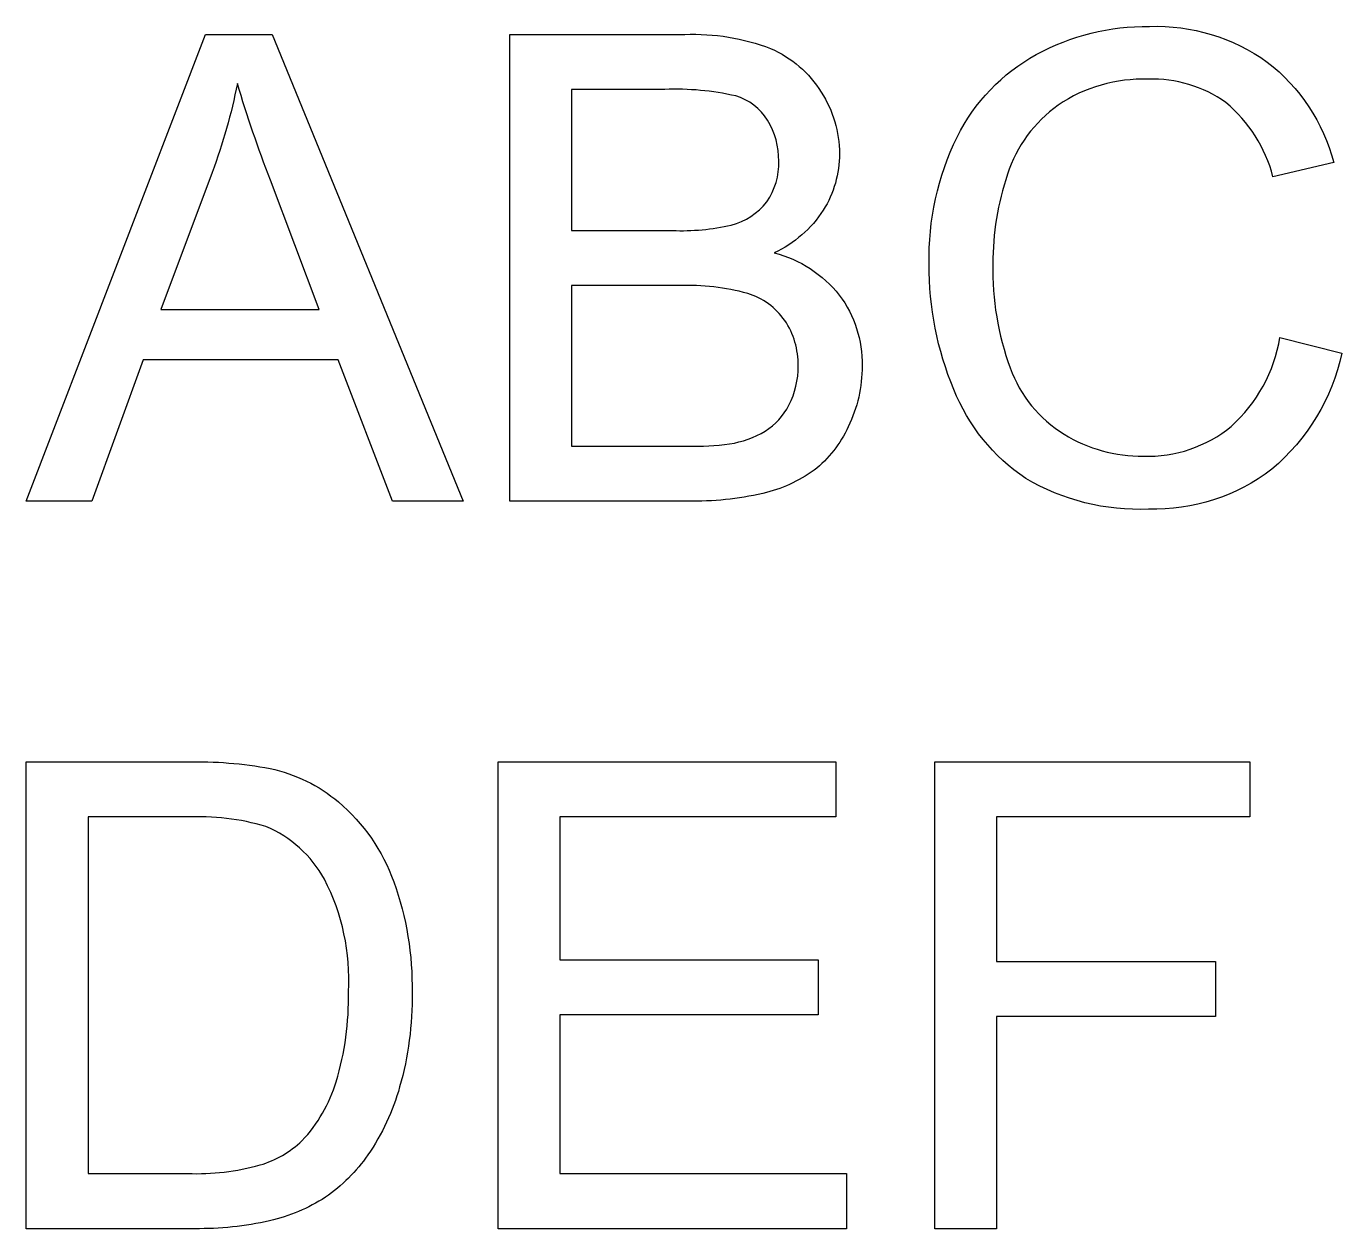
# Model space of a CAD drawing. Header units: millimetres. Extents: x 10 to 38.2, y -5.8 to 20.
import ezdxf

# ---------------------------------------------------------------- set-up
doc = ezdxf.new("R2010")
doc.units = ezdxf.units.MM
doc.layers.get('0').update_dxf_attribs({"lineweight": 25, "true_color": 0xffffff})

msp = doc.modelspace()

# ---------------------------------------------------------------- linework, layer by layer
at = {"flags": 128}
for points in [[(10, 9.829), (13.84, 19.829), (15.266, 19.829), (19.359, 9.829), (17.851, 9.829), (16.685, 12.858), (12.503, 12.858), (11.405, 9.829)], [(20.114, -5.756), (20.114, 4.244), (27.345, 4.244), (27.345, 3.064), (21.437, 3.064), (21.437, 0.002), (26.969, 0.002), (26.969, -1.172), (21.437, -1.172), (21.437, -4.575), (27.577, -4.575), (27.577, -5.756)], [(29.471, -5.756), (29.471, 4.244), (36.217, 4.244), (36.217, 3.064), (30.795, 3.064), (30.795, -0.032), (35.488, -0.032), (35.488, -1.213), (30.795, -1.213), (30.795, -5.756)]]:
    msp.add_lwpolyline(points, close=True, dxfattribs=at)
for points in [[(20.36, 9.829), (20.36, 19.829), (24.112, 19.829, -0.101345), (25.95, 19.526, -0.155055), (27.035, 18.591, -0.142579), (27.427, 17.271, -0.141304), (27.079, 16.064, -0.143013), (26.028, 15.15, -0.163538), (27.423, 14.243, -0.168329), (27.911, 12.729, -0.116197), (27.614, 11.422, -0.118811), (26.881, 10.491, -0.099101), (25.786, 9.997, -0.06112), (24.173, 9.829)], [(36.866, 13.336), (38.189, 13.001, -0.167453), (36.692, 10.515, -0.173432), (34.049, 9.659, -0.145701), (31.419, 10.317, -0.152604), (29.877, 12.224, -0.101451), (29.349, 14.905, -0.120062), (29.946, 17.63, -0.153347), (31.644, 19.396, -0.127948), (34.069, 20, -0.165199), (36.593, 19.236, -0.167022), (38.019, 17.087), (36.716, 16.78, 0.15602), (35.706, 18.37, 0.165889), (34.042, 18.868, 0.15893), (32.115, 18.315, 0.161763), (31.027, 16.832, 0.081983), (30.713, 14.911, 0.093314), (31.085, 12.684, 0.170262), (32.241, 11.262, 0.138492), (33.939, 10.791, 0.180382), (35.822, 11.432, 0.170149)], [(12.885, 13.936), (16.276, 13.936), (15.232, 16.705, -0.020028), (14.523, 18.779, -0.038979), (13.984, 16.869)], [(21.683, 15.628), (23.846, 15.628, 0.065947), (25.108, 15.744, 0.166525), (25.868, 16.241, 0.162771), (26.124, 17.115, 0.144165), (25.885, 17.991, 0.18321), (25.203, 18.51, 0.067339), (23.682, 18.649), (21.683, 18.649)], [(21.683, 11.01), (24.173, 11.01, 0.039395), (25.073, 11.057, 0.094848), (25.837, 11.33, 0.131837), (26.342, 11.886, 0.126312), (26.54, 12.729, 0.156179), (26.253, 13.701, 0.167295), (25.459, 14.28, 0.075144), (23.996, 14.447), (21.683, 14.447)], [(10, -5.756), (10, 4.244), (13.445, 4.244, -0.053594), (15.225, 4.101, -0.122267), (16.692, 3.385, -0.129875), (17.875, 1.676, -0.090537), (18.267, -0.701, -0.073284), (18.001, -2.72, -0.082637), (17.319, -4.176, -0.08939), (16.409, -5.084, -0.087885), (15.215, -5.585, -0.059487), (13.608, -5.756)], [(11.323, -4.575), (13.458, -4.575, 0.075838), (15.01, -4.391, 0.118299), (15.907, -3.873, 0.117505), (16.641, -2.608, 0.079086), (16.903, -0.68, 0.13488), (16.388, 1.731, 0.167119), (15.136, 2.86, 0.083906), (13.424, 3.064), (11.323, 3.064)]]:
    msp.add_lwpolyline(points, format="xyb", close=True, dxfattribs=at)

doc.saveas('drawing.dxf')
